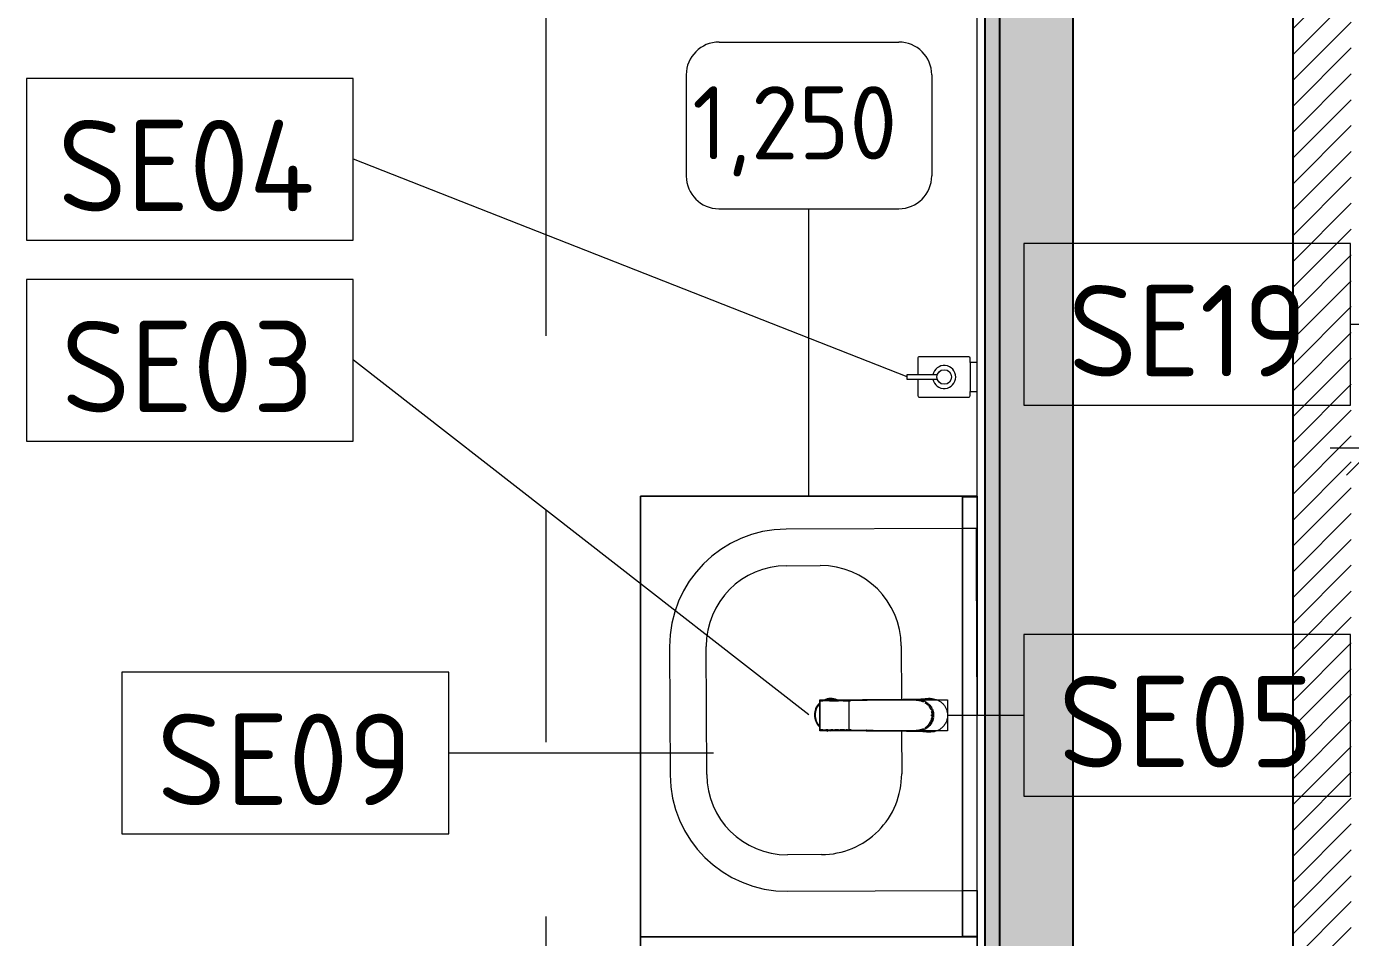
# Model space of a CAD drawing. Header units: millimetres. Extents: x 3991 to 282775, y -8553 to 29560.
# Drawn here: x 14061 to 15871, y 5427 to 6672 of the extents above; entities that cross this region are included whole.
import ezdxf

# ---------------------------------------------------------------- set-up
doc = ezdxf.new("R2010")
doc.units = ezdxf.units.MM
doc.linetypes.add('Осевая', pattern=[1587.5, 317.5, -238.125, 793.75, -238.125])
for name, color, linetype, lineweight, true_color in [('0-1', 7, 'Continuous', 9, 0x4994b4), ('A-GENM-1', 7, 'Continuous', 9, 0x4994b4), ('A-WALL-1', 7, 'Continuous', 25, 0x3c3c3c), ('A-WALL-FNSH-1', 7, 'Continuous', 15, 0x3c3c3c), ('P-SANR-FIXT-1', 7, 'Continuous', 15, 0x4994b4)]:
    doc.layers.add(name, color=color, linetype=linetype, lineweight=lineweight, true_color=true_color)
for name, color, linetype, lineweight in [('A-ANNO-DIMS', 7, 'Continuous', 9), ('A-ANNO-DIMS-50', 7, 'Continuous', 9), ('I-FURN', 7, 'Continuous', 9), ('I-FURN-IDEN', 7, 'Continuous', 9), ('I-WALL', 7, 'Continuous', 9), ('P-SANR-FIXT-IDEN', 7, 'Continuous', 9), ('Оси-2', 7, 'Осевая', 9)]:
    doc.layers.add(name, color=color, linetype=linetype, lineweight=lineweight)
doc.styles.add('GOST Common', font='GOST_Common.ttf', dxfattribs={"height": 100})
doc.styles.add('GOST Common_1', font='GOST_Common.ttf', dxfattribs={"height": 125})
doc.styles.add('ISOCPEUR', font='isocpeur.ttf', dxfattribs={"width": 0.9, "height": 125})
doc.dimstyles.new('ISO-2_5_0_9К_БОЛЬШОЙ_1', dxfattribs={"dimscale": 304.8, "dimtxt": 124.497647, "dimasz": 0.246063, "dimexe": 0.19685, "dimexo": 0.492126, "dimgap": 0, "dimtad": 1, "dimdec": 0, "dimrnd": 10, "dimzin": 0, "dimdsep": 46, "dimtxsty": 'ISOCPEUR', "dimblk1": 'OBLIQUE', "dimblk2": 'OBLIQUE', "dimsah": 1, "dimcen": 0.09, "dimdle": 0.19685, "dimazin": 0, "dimtfac": 1, "dimtdec": 4, "dimtix": 1, "dimtmove": 2, "dimatfit": 3, "dimfxl": 1, "dimtvp": 1, "dimtolj": 1, "dimtzin": 0, "dimarcsym": 2})

# ---------------------------------------------------------------- blocks, each defined once
blk = doc.blocks.new('зеркало круглое600д - 1_22д зеркало круглое d600-31405140-Фрагмент 1_6')
at = {"layer": 'I-FURN'}
for p, q in [((-300, 20), (-300, 0)), ((-300, 20), (300, 20)), ((-249.4, 20), (-300, 20)), ((-58.5, 20), (-249.4, 20)), ((166.7, 20), (-58.5, 20)), ((300, 20), (166.7, 20)), ((300, 0), (300, 20))]:
    blk.add_line(p, q, dxfattribs=at)
blk = doc.blocks.new('сифон - Для раковины-V19-Фрагмент 1_6')
at = {"layer": 'P-SANR-FIXT-1'}
blk.add_line((200, 40), (200, 0), dxfattribs=at)
for radius, start, end in [(22.5, 67.4958, 115.7229), (21.5, 72, 112.3122), (21.5, 66.1704, 70.7522), (22.5, 62.7494, 66.6479), (22.5, 135.4247, 180), (22.5, 180, 225.662), (21.5, 136.5994, 180), (21.5, 180, 223.3699), (22.5, 249.3994, 252), (22.5, 252, 259.6754), (21.5, 252, 258.2103), (21.5, 269.3472, 278.3834), (21.5, 284.4278, 288), (22.5, 288.4083, 292.7848)]:
    blk.add_arc((0, 0), radius, start, end, dxfattribs=at)
blk = doc.blocks.new('смеситель для раковины - Default-V20-Фрагмент 1_6')
at = {"layer": '0-1'}
for p, q in [((-21.8, -15.6), (-22.8, -3)), ((-18.9, -7.6), (-19.6, -9.7)), ((22.8, -3), (21.8, -15.6)), ((-20.4, -97.4), (-20.3, -110)), ((20.3, -110), (20.4, -97.4)), ((-19.8, -111.8), (19.8, -111.8)), ((-19.8, -151.6), (19.7, -151.6))]:
    blk.add_line(p, q, dxfattribs=at)
at = {"layer": '0-1', "flags": 128}
for points in [[(12.1, 0.1), (16.4, -3.8), (19.5, -8.8), (21, -14.5), (21, -16)], [(-20, -10.8), (-20.8, -13.2), (-20.9, -15.4)], [(21, -17), (21.2, -25.7), (21, -77.4), (21, -111.4)], [(-21.1, -22.2), (-21.1, -24.2), (-21.1, -63.3), (-21.1, -93.2)], [(20.8, -150.6), (20.7, -150.2), (20.7, -148.7), (20.8, -147.4), (20.8, -146.2), (20.9, -129.6), (21.1, -62.9), (21.1, -88)], [(-20.7, -150.6), (-20.7, -150.2), (-20.7, -149.2), (-20.7, -148.3), (-20.7, -146.9), (-20.7, -145.4), (-20.8, -134.7), (-21.1, -93.2)], [(20.9, -146.2), (20.9, -147.7), (20.8, -148.8), (20.8, -149.8), (20.8, -150.4), (20.7, -151.2), (20.5, -151.4), (20.3, -151.5), (20.1, -151.6), (19.7, -151.6)]]:
    blk.add_lwpolyline(points, dxfattribs=at)
at = {"layer": 'P-SANR-FIXT-1'}
for p, q in [((-21, -151.6), (-21, 23)), ((-21, 23), (21, 23)), ((21, 23), (21, -151.6)), ((-22.9, -0.9), (-22.9, -0.3)), ((22.9, -0.9), (22.5, -5)), ((22.9, -0.3), (22.9, -0.9)), ((-19.8, -111.8), (-19.7, -144)), ((19.7, -144), (19.8, -111.8)), ((20, -126.2), (19.9, -131)), ((20, -108.6), (20, -111.3)), ((20, -113.5), (20, -115.7)), ((19.9, -133.6), (19.9, -136.7)), ((19.9, -140.7), (19.9, -143.1)), ((21, -151.6), (-21, -151.6))]:
    blk.add_line(p, q, dxfattribs=at)
at = {"layer": 'P-SANR-FIXT-1', "flags": 128}
for points in [[(-5.2, 2), (-6.1, 1.8), (-9.8, 0.4)], [(2.7, 2.4), (2.1, 2.5), (-2.1, 2.5), (-2.7, 2.4)], [(-0.6, 3.9), (-0.3, 3.9), (-0.1, 3.9), (0.1, 3.9), (0.3, 3.9), (0.6, 3.9)], [(9.8, 0.4), (6.1, 1.8), (5.1, 2)], [(-21.1, -88.1), (-20.9, -138.9), (-20.9, -145.3), (-20.8, -150.2), (-20.7, -149.4), (-20.7, -143.7), (-20.8, -118.3), (-21, -67.6), (-21.1, -42.2), (-21.1, -16.9)], [(-12.1, -0.9), (-13.1, -1.6), (-15.9, -4.1)], [(15.9, -4.1), (13.1, -1.6), (12.1, -0.9)], [(21.1, -16.9), (21.1, -42.2), (21, -67.6), (20.8, -118.3), (20.7, -143.7), (20.7, -149.4), (20.8, -150.2), (20.9, -145.3), (20.9, -138.9), (21.1, -88.1)], [(21.8, -15.2), (22.1, -10.8), (22.3, -7.9), (22.5, -5.6), (22.7, -3.2), (22.9, -0.9)], [(-20, -119.8), (-20, -111), (-20, -109.4)], [(-19.9, -138.3), (-19.9, -133.8), (-19.9, -125.8)], [(20, -117.9), (20, -119.9), (20, -123.6)]]:
    blk.add_lwpolyline(points, dxfattribs=at)
at = {"layer": 'P-SANR-FIXT-1'}
for centre, major_axis, ratio, start_param, end_param in [((0, -17.2), (20.8, 0), 0.98634, 1.772369, 2.014602), ((0, -17.2), (18.5, 0), 0.986286, 1.529552, 1.612041), ((0, -17.2), (20.8, 0), 0.98634, 1.126997, 1.369237), ((0, -17.2), (20.8, 0), 0.98634, 2.841808, 2.987825), ((0, -17.2), (20.8, 0), 0.98634, 0.153768, 0.299784), ((0, -17.2), (20.8, 0), 0.98634, 3.193059, 3.245131), ((-19.8, -109.7), (0.5, 0.002), 0.095848, 1.570429, 2.347364), ((19.8, -109.7), (-0.5, 0.002), 0.095846, 3.935935, 4.712983)]:
    blk.add_ellipse(centre, major_axis=major_axis, ratio=ratio, start_param=start_param, end_param=end_param, dxfattribs=at)
for points, knots in [([(-22.9, -0.3), (-22.9, 2.5), (-22.3, 6.4), (-20, 11.4), (-17.7, 14.7), (-14.9, 17.6), (-11.6, 20), (-7.9, 21.7), (-4.5, 22.6), (-1.5, 23), (1.9, 23), (6, 22.4), (10, 20.8), (12.8, 19.1), (14.8, 17.5), (16.7, 15.8), (18.8, 13.3), (21.9, 8.1), (22.9, 3.2), (22.9, -0.3)], [0, 0, 0, 0, 0.111111, 0.166667, 0.222222, 0.277778, 0.333333, 0.388889, 0.444444, 0.479167, 0.513889, 0.583333, 0.652778, 0.6875, 0.722222, 0.756944, 0.791667, 0.861111, 1, 1, 1, 1]), ([(20, -10.9), (20, -10.7), (19.9, -10.5), (19.7, -9.9), (19.3, -9), (18.6, -7.6), (17.7, -6.2), (17, -5.2), (16.4, -4.5), (15.8, -3.8), (15, -3), (13.9, -2), (12.7, -1.2), (11.7, -0.5), (10.9, -0.1), (10.1, 0.3), (9, 0.9), (6.9, 1.7), (2.6, 2.8), (-2.6, 2.8), (-6.9, 1.7), (-9.2, 0.7), (-11.2, -0.2), (-13.2, -1.5), (-14.9, -2.9), (-16.1, -4.2), (-17.3, -5.5), (-18.5, -7.2), (-19.6, -9.3), (-20.7, -12.4), (-21.1, -14.8), (-21.1, -16.4)], [0.1111111, 0.1111111, 0.1111111, 0.1111111, 0.1180556, 0.125, 0.1388889, 0.1666667, 0.1944444, 0.2083333, 0.2222222, 0.2361111, 0.25, 0.2777778, 0.3055556, 0.3194444, 0.3333333, 0.3472222, 0.3611111, 0.3888889, 0.4444444, 0.5555556, 0.6111111, 0.6388889, 0.6666667, 0.7083333, 0.75, 0.7708333, 0.7916667, 0.8333333, 0.875, 0.9166667, 1, 1, 1, 1]), ([(-15.4, -2.7), (-15.3, -2.6), (-14.5, -1.7), (-12.8, -0.2), (-10.9, 1), (-10, 1.5)], [0.4875302, 0.4875302, 0.4875302, 0.4875302, 0.5, 0.6, 0.7, 0.7, 0.7, 0.7]), ([(-9.5, 1.7), (-8.7, 2.1), (-6.8, 2.9), (-3.8, 3.7), (-1.6, 3.9), (-0.6, 3.9)], [0.7162377, 0.7162377, 0.7162377, 0.7162377, 0.8, 0.9, 1, 1, 1, 1]), ([(-5.8, 0.7), (-5.1, 0.9), (-2, 1.6), (3.8, 1.6), (10.7, -1.1), (15, -4.8), (16.9, -7.4), (17.3, -8)], [-0.5890495, -0.5890495, -0.5890495, -0.5890495, -0.5555556, -0.4444444, -0.3333333, -0.2222222, -0.1898256, -0.1898256, -0.1898256, -0.1898256]), ([(-0.6, 3), (-0.6, 3.1), (-0.6, 3.3), (-0.6, 3.6), (-0.6, 3.8), (-0.6, 3.9), (-0.6, 3.9)], [0.1818182, 0.1818182, 0.1818182, 0.1818182, 0.3636364, 0.5454545, 0.7272727, 1, 1, 1, 1]), ([(0.6, 3.1), (0.6, 3.2), (0.6, 3.3), (0.6, 3.6), (0.6, 3.8), (0.6, 3.9), (0.6, 3.9)], [0.2272727, 0.2272727, 0.2272727, 0.2272727, 0.3636364, 0.5454545, 0.7272727, 1, 1, 1, 1]), ([(3.5, 3.6), (4.7, 3.4), (8, 2.6), (12.9, 0), (16.7, -3.9), (19, -7.6), (20.2, -10.6), (20.7, -12.8), (20.9, -13.9), (20.9, -14)], [0.0908638, 0.0908638, 0.0908638, 0.0908638, 0.2, 0.4, 0.6, 0.7, 0.8, 0.9, 0.9080467, 0.9080467, 0.9080467, 0.9080467]), ([(-22.9, -0.9), (-22.9, -1.5), (-22.8, -2.5), (-22.7, -3.8), (-22.6, -4.8), (-22.5, -5.7), (-22.4, -6.6), (-22.3, -7.5), (-22.2, -8.7), (-22.1, -10.1), (-22, -12.1), (-21.9, -13.9), (-21.8, -15.2)], [0, 0, 0, 0, 0.166667, 0.25, 0.333333, 0.416667, 0.5, 0.583333, 0.666667, 0.75, 0.833333, 1, 1, 1, 1]), ([(-21.8, -15.2), (-21.8, -16.2), (-21.7, -18.4), (-21.6, -22.6), (-21.5, -27.6), (-21.4, -33.2), (-21.4, -38.3), (-21.3, -42.6), (-21.3, -45.9), (-21.3, -49.3), (-21.3, -52.8), (-21.2, -55.7), (-21.2, -58), (-21.2, -59.8), (-21.2, -61.5), (-21.2, -63.9), (-21.2, -66.8), (-21.2, -70.4), (-21.2, -73.9), (-21.1, -77.5), (-21.1, -82.2), (-21.1, -85.7), (-21.1, -88.1)], [0, 0, 0, 0, 0.083333, 0.166667, 0.25, 0.333333, 0.416667, 0.458333, 0.5, 0.541667, 0.583333, 0.625, 0.645833, 0.666667, 0.6875, 0.708333, 0.75, 0.791667, 0.833333, 0.875, 0.916667, 1, 1, 1, 1]), ([(-21.1, -16.9), (-21.1, -15.9), (-21, -14.3), (-20.6, -12.1), (-20.1, -10.6), (-19.6, -9), (-18.7, -7.1), (-17.6, -5.3), (-16.6, -4.1), (-16.4, -3.7)], [0, 0, 0, 0, 0.1, 0.15, 0.2, 0.25, 0.3, 0.4, 0.4433431, 0.4433431, 0.4433431, 0.4433431]), ([(-20, -10.9), (-20.1, -11.4), (-20.5, -12.6), (-20.7, -13.9), (-20.8, -14.6)], [0, 0, 0, 0, 0.4, 1, 1, 1, 1]), ([(-20.7, -19.9), (-20.7, -17.5), (-20.1, -14), (-18.8, -10.8), (-18.3, -9.9)], [-1, -1, -1, -1, -0.8888889, -0.842663, -0.842663, -0.842663, -0.842663]), ([(-17.1, -5.5), (-17.4, -6), (-18.3, -7.2), (-19, -8.5), (-19.3, -9.3)], [0.2222222, 0.2222222, 0.2222222, 0.2222222, 0.4444444, 0.7777778, 0.7777778, 0.7777778, 0.7777778]), ([(-17.2, -8), (-16.9, -7.4), (-15.8, -6), (-14.7, -4.7), (-13.9, -4)], [-0.81017436, -0.81017436, -0.81017436, -0.81017436, -0.77777778, -0.73140311, -0.73140311, -0.73140311, -0.73140311]), ([(-12.3, -2.7), (-11.7, -2.2), (-10.3, -1.2), (-8.7, -0.4), (-7.8, 0)], [-0.69972199, -0.69972199, -0.69972199, -0.69972199, -0.66666667, -0.62017928, -0.62017928, -0.62017928, -0.62017928]), ([(19.9, -10.7), (19.6, -9.7), (18.7, -7.9), (17.6, -6.2), (17.1, -5.5)], [0.0231952, 0.0231952, 0.0231952, 0.0231952, 0.4444444, 0.7777778, 0.7777778, 0.7777778, 0.7777778]), ([(18.3, -9.9), (18.8, -10.8), (20.1, -14), (20.7, -17.5), (20.7, -19.9)], [-0.1575276, -0.1575276, -0.1575276, -0.1575276, -0.1111111, 0, 0, 0, 0]), ([(21.1, -16.4), (21.1, -16), (21, -15.1), (20.8, -13.8), (20.6, -12.6), (20.3, -11.7), (20.2, -11.3), (20.1, -11.1), (20.1, -11.1)], [0, 0, 0, 0, 0.0277778, 0.0555556, 0.0833333, 0.0972222, 0.1041667, 0.1070539, 0.1070539, 0.1070539, 0.1070539]), ([(20.8, -14.6), (20.7, -14.1), (20.6, -13.1), (20.4, -12.1), (20.2, -11.7)], [0, 0, 0, 0, 0.4444444, 0.7653915, 0.7653915, 0.7653915, 0.7653915]), ([(21.1, -88.1), (21.1, -85.1), (21.1, -80.6), (21.2, -74.5), (21.2, -69.9), (21.2, -65.1), (21.2, -60), (21.2, -55.1), (21.3, -50.9), (21.3, -47.5), (21.3, -44.7), (21.3, -42.6), (21.4, -41), (21.4, -39.8), (21.4, -38.7), (21.4, -37.3), (21.4, -35.8), (21.4, -34.1), (21.5, -32.1), (21.5, -29.7), (21.5, -27), (21.6, -24.6), (21.7, -21.6), (21.7, -18.3), (21.8, -16.1), (21.8, -15.2)], [0, 0, 0, 0, 0.071429, 0.107143, 0.142857, 0.178571, 0.214286, 0.25, 0.285714, 0.321429, 0.357143, 0.392857, 0.410714, 0.428571, 0.446429, 0.464286, 0.5, 0.535714, 0.571429, 0.625, 0.678571, 0.732143, 0.785714, 0.892857, 1, 1, 1, 1]), ([(-21.1, -18.4), (-21.1, -19.2), (-21.1, -20.8), (-21.1, -23.1), (-21.1, -25), (-21, -26.5), (-21, -27.6), (-21, -28.6), (-21, -30), (-21, -31.7), (-21, -33.4), (-21, -34.6), (-20.9, -35.2), (-20.9, -35.7), (-20.9, -36.3), (-20.9, -36.9), (-20.9, -38.1), (-20.9, -39.8), (-20.9, -41.4), (-20.8, -42.8), (-20.8, -44.1), (-20.8, -45.8), (-20.8, -48.6), (-20.7, -53.5), (-20.6, -60.7), (-20.6, -68.9), (-20.5, -76.5), (-20.5, -85.7), (-20.4, -92.7), (-20.4, -97.4)], [0, 0, 0, 0, 0.027778, 0.055556, 0.083333, 0.097222, 0.111111, 0.125, 0.138889, 0.166667, 0.194444, 0.208333, 0.215278, 0.222222, 0.229167, 0.236111, 0.25, 0.277778, 0.305556, 0.319444, 0.333333, 0.361111, 0.388889, 0.444444, 0.555556, 0.666667, 0.75, 0.833333, 1, 1, 1, 1]), ([(20.4, -97.4), (20.4, -91.1), (20.5, -81.8), (20.6, -69.7), (20.7, -60), (20.7, -52.6), (20.8, -47.4), (20.8, -45.2), (20.8, -43.5), (20.9, -41.8), (20.9, -39.8), (20.9, -37.7), (20.9, -36.2), (20.9, -35.4), (21, -34.1), (21, -32.6), (21, -31), (21, -29.7), (21, -28.6), (21, -27.7), (21, -26.8), (21.1, -25.6), (21.1, -22.9), (21.1, -20.4), (21.1, -18.4)], [0, 0, 0, 0, 0.222222, 0.333333, 0.444444, 0.583333, 0.618056, 0.652778, 0.670139, 0.6875, 0.722222, 0.756944, 0.774306, 0.782986, 0.791667, 0.826389, 0.84375, 0.861111, 0.878472, 0.887153, 0.895833, 0.913194, 0.930556, 1, 1, 1, 1]), ([(-19.8, -109.7), (-19.8, -110.1), (-19.8, -110.9), (-19.8, -111.7), (-19.8, -111.8), (-19.8, -111.8)], [0, 0, 0, 0, 0.2, 0.4, 0.5304452, 0.5304452, 0.5304452, 0.5304452]), ([(19.8, -111.8), (19.8, -111.8), (19.8, -111.7), (19.8, -110.9), (19.8, -110.1), (19.8, -109.7)], [0.4695252, 0.4695252, 0.4695252, 0.4695252, 0.6, 0.8, 1, 1, 1, 1]), ([(-19.7, -144), (-19.7, -145.5), (-19.7, -148.5), (-19.7, -151.2), (-19.7, -151.6), (-19.8, -151.6)], [0, 0, 0, 0, 0.2, 0.4, 0.5271653, 0.5271653, 0.5271653, 0.5271653]), ([(19.7, -151.6), (19.7, -151.6), (19.7, -151.6), (19.7, -151.2), (19.7, -150), (19.7, -148.3), (19.7, -146.2), (19.7, -144.8), (19.7, -144)], [0.4725879, 0.4725879, 0.4725879, 0.4725879, 0.5, 0.6, 0.7, 0.8, 0.9, 1, 1, 1, 1]), ([(-19.8, -151.6), (-19.8, -151.6), (-19.8, -151.4), (-19.8, -149.9), (-19.9, -148), (-19.9, -147.3)], [0.5274141, 0.5274141, 0.5274141, 0.5274141, 0.6, 0.8, 0.9038771, 0.9038771, 0.9038771, 0.9038771]), ([(19.9, -147.4), (19.9, -148), (19.8, -149.3), (19.8, -150.7), (19.8, -151.5), (19.8, -151.6), (19.7, -151.6)], [0.1, 0.1, 0.1, 0.1, 0.2, 0.3, 0.4, 0.4724791, 0.4724791, 0.4724791, 0.4724791])]:
    blk.add_open_spline(points, degree=3, knots=knots, dxfattribs=at)
for points in [[(0.6, 3.9), (1.2, 3.9), (1.8, 3.9), (2.5, 3.8)], [(-22.6, -4.9), (-22.8, -3.6), (-22.9, -2.2), (-22.9, -0.9)], [(-20.8, -88.2), (-20.7, -88.2), (-20.6, -88.2), (-20.5, -88.2)], [(20.7, -87.3), (20.7, -87.4), (20.7, -87.5), (20.6, -87.8), (20.5, -87.9), (20.5, -88)], [(-19.8, -110.9), (-19.8, -110.6), (-19.8, -110.3), (-19.8, -110)], [(-19.8, -111.8), (-19.8, -111.8), (-19.8, -111.8), (-19.8, -111.8)], [(19.8, -110), (19.8, -110.3), (19.8, -110.6), (19.8, -110.9)], [(19.8, -111.8), (19.8, -111.8), (19.8, -111.8), (19.8, -111.8)]]:
    blk.add_open_spline(points, degree=3, dxfattribs=at)
blk = doc.blocks.new('TOY_Диспансер мыло - Дозатор Elegance new 11654 019001 хром-30593950-Фрагмент 1_6')
at = {"layer": 'A-GENM-1'}
for p, q in [((127.9, 101.6), (122.2, 101.6)), ((122.2, 101.6), (122.2, 86.7)), ((127.9, 86.7), (127.9, 101.6)), ((97.5, 84.7), (97.5, 17)), ((122.2, 86.7), (99.5, 86.7)), ((122.2, 86.7), (102.9, 86.7)), ((122.2, 87.7), (122.2, 60.3)), ((127.9, 60.3), (127.9, 87.7)), ((146.9, 86.7), (127.9, 86.7)), ((150.5, 86.7), (127.9, 86.7)), ((152.5, 17), (152.5, 84.7)), ((99.5, 15), (105, 15)), ((145, 15), (105, 15)), ((105, 15), (105, 5.5)), ((145, 5.5), (145, 15)), ((145, 15), (150.5, 15))]:
    blk.add_line(p, q, dxfattribs=at)
blk.add_circle((125, 50.7), 10, dxfattribs=at)
for centre, radius, start, end in [((99.5, 84.7), 2, 90, 180), ((150.5, 84.7), 2, 360, 90), ((125, 50.7), 15.7, 100.4353, 79.365), ((99.5, 17), 2, 180, 270), ((150.5, 17), 2, 270, 360)]:
    blk.add_arc(centre, radius, start, end, dxfattribs=at)
blk = doc.blocks.new('Мебель_универсальная - 1_250-31404904-Фрагмент 1_6')
at = {"layer": 'I-FURN'}
for p, q in [((-301, 230), (-301, -230)), ((-301, -230), (-301, 230)), ((-301, 230), (-300, 230)), ((-300, 230), (-42.2, 230)), ((237.8, 230), (300, 230)), ((300, 230), (301, 230)), ((301, -230), (301, 230)), ((301, 230), (301, -230)), ((-301, -230), (301, -230)), ((301, -230), (-301, -230))]:
    blk.add_line(p, q, dxfattribs=at)
blk = doc.blocks.new('Мебель_универсальная - 1_250-31404934-Фрагмент 1_6')
at = {"layer": 'I-FURN'}
for p, q in [((-298.9, 230), (-301, 230)), ((-301, 230), (-301, -230)), ((-301, -230), (-301, 230)), ((-301, 230), (-298.9, 230)), ((-202.7, 230), (-298.9, 230)), ((-298.9, 230), (-40, 230)), ((240, 230), (301, 230)), ((301, 210), (301, 229.7)), ((301, 229.7), (301, 210)), ((301, -230), (301, 210)), ((301, 210), (301, -230)), ((-301, -230), (301, -230)), ((301, -230), (-301, -230))]:
    blk.add_line(p, q, dxfattribs=at)
blk = doc.blocks.new('Раковина SE09 - гибкая подводка_ 640х550х165 PN6_3_ ХВ_ГВ накидная гайка BP DN15_ К-гл_кон_ П DN 50-31403992-Фрагмент 1_6')
at = {"layer": 'P-SANR-FIXT-1'}
for p, q in [((-208, 0), (-255, 0)), ((-255, 0), (-255, -19)), ((0, 0), (-207.6, 0)), ((240, -21), (240, -1)), ((-255, -19), (-255, -260)), ((240, -260), (240, -21)), ((-95, -103.6), (-21.2, -103.6)), ((-21, -103.6), (-20.4, -103.6)), ((21.5, -103.6), (80, -103.6)), ((-205, -260), (-205, -213.6)), ((190, -213.6), (190, -260)), ((80, -370), (-95, -370)), ((-95, -420), (80, -420))]:
    blk.add_line(p, q, dxfattribs=at)
for centre, radius, start, end in [((-95, -213.6), 110, 90, 180), ((80, -213.6), 110, 0, 90), ((-95, -260), 160, 180, 270), ((-95, -260), 110, 180, 270), ((80, -260), 160, 270, 0), ((80, -260), 110, 270, 0)]:
    blk.add_arc(centre, radius, start, end, dxfattribs=at)
blk = doc.blocks.new('DIMBLOCK26-Фрагмент 1_6')
at = {"layer": 'A-ANNO-DIMS-50'}
for p, q in [((15902.5, 5999.4), (15902.5, 6156.4)), ((16611.5, 5999.4), (16611.5, 6156.4)), ((15842.5, 6096.4), (16671.5, 6096.4)), ((15902.5, 6096.4), (15902.5, 5999.4)), ((16611.5, 6096.4), (16611.5, 5999.4))]:
    blk.add_line(p, q, dxfattribs=at)
at = {"layer": 'A-ANNO-DIMS-50', "lineweight": 20}
for p, q in [((15902.5, 6096.4), (15940, 6133.9)), ((16611.5, 6096.4), (16649, 6133.9)), ((15902.5, 6096.4), (15865, 6058.9)), ((16611.5, 6096.4), (16574, 6058.9))]:
    blk.add_line(p, q, dxfattribs=at)
at = {"layer": 'A-ANNO-DIMS-50', "color": 0, "insert": (16220.1, 6259.7), "char_height": 125, "width": 258.572, "attachment_point": 1, "line_spacing_factor": 1.149209, "style": 'ISOCPEUR'}
blk.add_mtext('710', dxfattribs=at)
blk = doc.blocks.new('_Oblique')
at = {"color": 0, "linetype": 'ByBlock', "lineweight": -2}
blk.add_line((-0.5, -0.5), (0.5, 0.5), dxfattribs=at)
blk = doc.blocks.new('М_сантехническая_рамка1 - В рамке-30590747-Фрагмент 1_6')
at = {"layer": 'P-SANR-FIXT-IDEN'}
for p, q in [((4.293, 2.24), (-4.639, 2.24)), ((-4.639, 2.24), (-4.639, -2.178)), ((4.293, -2.178), (4.293, 2.24)), ((-4.639, -2.178), (4.293, -2.178))]:
    blk.add_line(p, q, dxfattribs=at)
blk = doc.blocks.new('Марка_Мебель - В прямоуг_Balcon_Марка-25523697-Фрагмент 1_6')
at = {"layer": 'I-FURN-IDEN'}
for p, q in [((-2.455, 2.278), (2.455, 2.278)), ((-3.355, 1.378), (-3.355, -1.384)), ((3.355, 1.378), (3.355, -1.378)), ((-2.461, -2.278), (2.455, -2.278))]:
    blk.add_line(p, q, dxfattribs=at)
for centre, radius, start, end in [((-2.455, 1.378), 0.9, 90, 180), ((2.455, 1.378), 0.9, 0, 90), ((-2.461, -1.384), 0.893, 180, 270), ((2.455, -1.378), 0.9, 270, 0)]:
    blk.add_arc(centre, radius, start, end, dxfattribs=at)

msp = doc.modelspace()

# ---------------------------------------------------------------- hatches: boundary and pattern name
at = {"layer": 'I-WALL'}
h = msp.add_hatch(dxfattribs=at)
h.set_pattern_fill('FP_13', color=256, style=0, pattern_type=2)
h.set_pattern_definition([(0, (-51688.461, 0), (60.96, 15.24), [5.029, -40.691, 5.029, -40.691, -243.84]), (0, (-51688.461, 0), (60.96, 15.24), [-91.44, 5.029, -86.411, 5.029, -40.691, -106.68]), (0, (-51688.461, 0), (60.96, 15.24), [-228.6, 5.029, -25.451, 5.029, -71.171]), (120, (-51665.601, 7.62), (-43.678227, 45.1729086), [5.029, -40.691, 5.029, -40.691, -243.84]), (120, (-51665.601, 7.62), (-43.678227, 45.1729086), [-91.44, 5.029, -86.411, 5.029, -40.691, -106.68]), (120, (-51665.601, 7.62), (-43.678227, 45.1729086), [-228.6, 5.029, -25.451, 5.029, -71.171]), (240, (-51657.981, 38.1), (-17.281773, -60.4129086), [5.029, -40.691, 5.029, -40.691, -243.84]), (240, (-51657.981, 38.1), (-17.281773, -60.4129086), [-91.44, 5.029, -86.411, 5.029, -40.691, -106.68]), (240, (-51657.981, 38.1), (-17.281773, -60.4129086), [-228.6, 5.029, -25.451, 5.029, -71.171])])
h.paths.add_polyline_path([(15371.5, 3760), (15391.5, 3760), (15391.5, 7680), (15371.5, 7680), (15371.5, 3908.3)])
h = msp.add_hatch(dxfattribs=at)
h.set_pattern_fill('FP_15', color=256, style=0, pattern_type=2)
h.set_pattern_definition([(135, (-51688.46, 0), (-37.717076, -37.717076), [53.34, -8.89, 1.778, -8.89]), (135, (-51688.46, 37.694), (-37.717076, -37.717076), []), (50, (-51688.46, 0), (63.763904, -5.57885), [6.667, -73.342]), (355, (-51688.46, 0), (-12.334876, 66.869514), [5.334, -58.674]), (100.451, (-51683.15, -0.465), (51.43036, 61.29098), [5.667, -62.332]), (46.184, (-51688.46, 17.78), (94.87722, -14.71484), [10.001, -110.014]), (96.636, (-51680.56, 16.55), (83.09115, 86.5993), [8.5, -93.497]), (351.184, (-51688.46, 17.78), (83.09204, 86.59928), [8.001, -88.011]), (21, (-51679.57, 13.335), (53.064487, -35.792726), [6.667, -73.342]), (326, (-51679.57, 13.335), (21.63066, 64.46546), [5.334, -58.674]), (71.451, (-51675.15, 10.35), (74.69646, 28.672367), [5.667, -62.332]), (37.5, (-51688.461, 0), (1.080413, 29.594271), [1.676, -56.286, 1.676, -57.887, -58.896]), (37.5, (-51688.461, 0), (1.080413, 29.594271), [-117.526, 1.676, -57.22]), (7.5, (-51688.46, 0), (23.386368, 35.063507), [1.676, -32.283, 1.676, -54.953, -22.447]), (7.5, (-51688.46, 0), (23.386368, 35.063507), [-90.589, 1.676, -20.771]), (327.5, (-51708.286, 0), (47.456567, -2.005468), [1.676, -20.549, 1.676, -67.666, -92.011]), (327.5, (-51708.286, 0), (47.456567, -2.005468), [-91.567, 1.676, -90.335]), (317.5, (-51717.176, 0), (51.844948, 8.89904), [1.676, -27.216, 1.676, -44.374, -65.341]), (317.5, (-51717.176, 0), (51.844948, 8.89904), [-74.943, 1.676, -63.665])])
h.paths.add_polyline_path([(15391.5, 3980), (15491.5, 3980), (15491.5, 7680), (15391.5, 7680), (15391.5, 4111.4)])
h = msp.add_hatch(dxfattribs=at)
h.set_pattern_fill('FP_1', color=256, style=0, pattern_type=2)
h.set_pattern_definition([(45, (-51688.461, 0), (-17.6776695, 17.6776695), [])])
h.paths.add_polyline_path([(15791.5, 3980), (15871.5, 3980), (15871.5, 7680), (15791.5, 7680), (15791.5, 4720.5)])

# ---------------------------------------------------------------- linework, layer by layer
at = {"layer": 'A-WALL-1'}
for p, q in [((15391.5, 3980), (15391.5, 7680)), ((15491.5, 3980), (15491.5, 7680)), ((15791.5, 7680), (15791.5, 3980)), ((15371.5, 3740), (15371.5, 7660))]:
    msp.add_line(p, q, dxfattribs=at)
at = {"layer": 'A-WALL-FNSH-1'}
msp.add_line((15370.5, 7659), (15370.5, 3739), dxfattribs=at)
at = {"layer": 'I-FURN-IDEN'}
msp.add_line((15130.5, 6029.9), (15130.5, 6423), dxfattribs=at)
at = {"layer": 'I-WALL'}
msp.add_line((15360.5, 3729), (15360.5, 7649), dxfattribs=at)
at = {"layer": 'P-SANR-FIXT-IDEN'}
for p, q in [((15264.5, 6193), (14508, 6490.5)), ((15892.8, 6264.8), (15870.5, 6264.8)), ((15130.5, 5731.1), (14508, 6215.9)), ((15319.9, 5730.6), (15423.9, 5730.6)), ((15000.2, 5679), (14638.4, 5679))]:
    msp.add_line(p, q, dxfattribs=at)
at = {"layer": 'Оси-2'}
msp.add_line((14771.5, -656.3), (14771.5, 6817.9), dxfattribs=at)

# ---------------------------------------------------------------- block references
at = {"layer": 'I-FURN'}
for name, p, rotation in [('Мебель_универсальная - 1_250-31404904-Фрагмент 1_6', (15130.5, 5728.9), 269.9999999999999), ('зеркало круглое600д - 1_22д зеркало круглое d600-31405140-Фрагмент 1_6', (15360.5, 5728.9), 90.00000000000006), ('Мебель_универсальная - 1_250-31404934-Фрагмент 1_6', (15130.5, 5126.9), 269.9999999999999)]:
    msp.add_blockref(name, p, dxfattribs=dict(at, rotation=rotation))
at = {"layer": 'I-FURN-IDEN', "xscale": 49.99999999999998, "yscale": 49.99999999999998, "zscale": 49.99999999999998}
msp.add_blockref('Марка_Мебель - В прямоуг_Balcon_Марка-25523697-Фрагмент 1_6', (15130.5, 6536.9), dxfattribs=at)
at = {"layer": 'P-SANR-FIXT-1'}
for name, p, rotation in [('TOY_Диспансер мыло - Дозатор Elegance new 11654 019001 хром-30593950-Фрагмент 1_6', (15366, 6068), 89.99999999999987), ('Раковина SE09 - гибкая подводка_ 640х550х165 PN6_3_ ХВ_ГВ накидная гайка BP DN15_ К-гл_кон_ П DN 50-31403992-Фрагмент 1_6', (15360.5, 5731.1), 270.2346573257847), ('смеситель для раковины - Default-V20-Фрагмент 1_6', (15296.9, 5730.6), 270.0000000000004)]:
    msp.add_blockref(name, p, dxfattribs=dict(at, rotation=rotation))
msp.add_blockref('сифон - Для раковины-V19-Фрагмент 1_6', (15160.5, 5731.1), dxfattribs=at)
at = {"layer": 'P-SANR-FIXT-IDEN', "xscale": 49.99999999999998, "yscale": 49.99999999999998, "zscale": 49.99999999999998}
for p in [(14293.3, 6488.9), (15655.9, 6263.3), (14293.3, 6214.3), (15655.9, 5729), (14423.8, 5677.4)]:
    msp.add_blockref('М_сантехническая_рамка1 - В рамке-30590747-Фрагмент 1_6', p, dxfattribs=at)

# ---------------------------------------------------------------- texts
at = {"layer": 'I-FURN-IDEN', "insert": (14971, 6590.4), "char_height": 100, "width": 368.776, "attachment_point": 1, "style": 'GOST Common'}
msp.add_mtext('1,250', dxfattribs=at)
at = {"layer": 'P-SANR-FIXT-IDEN', "char_height": 125, "attachment_point": 1, "style": 'GOST Common_1'}
for s, insert, width in [('SE04', (14104, 6544.3), 456.962), ('SE19', (15484.8, 6318.7), 412.869), ('SE03', (14109, 6269.7), 444.937), ('SE05', (15471.6, 5784.4), 444.937), ('SE09', (14239.5, 5732.8), 444.937)]:
    msp.add_mtext(s, dxfattribs=dict(at, insert=insert, width=width))

# ---------------------------------------------------------------- dimensions: what is measured, and where the dimension line sits
at = {"layer": 'A-ANNO-DIMS'}
dim = msp.add_linear_dim(base=(16611.5, 6096.4), p1=(15902.5, 6149.4), p2=(16611.5, 6149.4), dimstyle='ISO-2_5_0_9К_БОЛЬШОЙ_1', override={"dimpost": '<>', "dimfxl": 709.000011}, dxfattribs=at)
dim.commit()
dim.dimension.update_dxf_attribs({"geometry": 'DIMBLOCK26-Фрагмент 1_6', "text_midpoint": (16349.4, 6176.4), "dimtype": 160})

doc.saveas('drawing.dxf')
